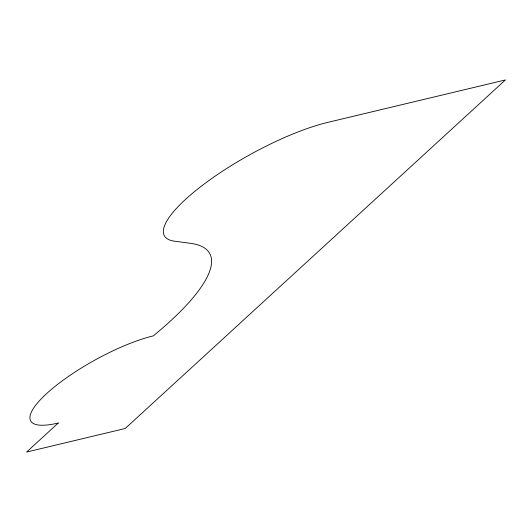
<?xml version="1.0" encoding="UTF-8"?>
<svg xmlns="http://www.w3.org/2000/svg" width="532" height="532" viewBox="0 0 532 532"><rect width="100%" height="100%" fill="white"/><g stroke="black" fill="none" stroke-linecap="round" stroke-linejoin="round"><path stroke-width="0.8" d="M58.281 423.013L26.6 452.06L125.22 428.493L505.4 79.94L327.885 122.36A114.42 29.612 -28.9 0 0 200.398 186.912A114.42 29.612 -28.9 0 0 174.696 241.209L190.403 243.304A213.292 55.202 -28.9 0 1 153.329 335.878A85.818 22.211 -28.9 0 0 46.63 393.587A85.818 22.211 -28.9 0 0 58.281 423.013"/></g></svg>
